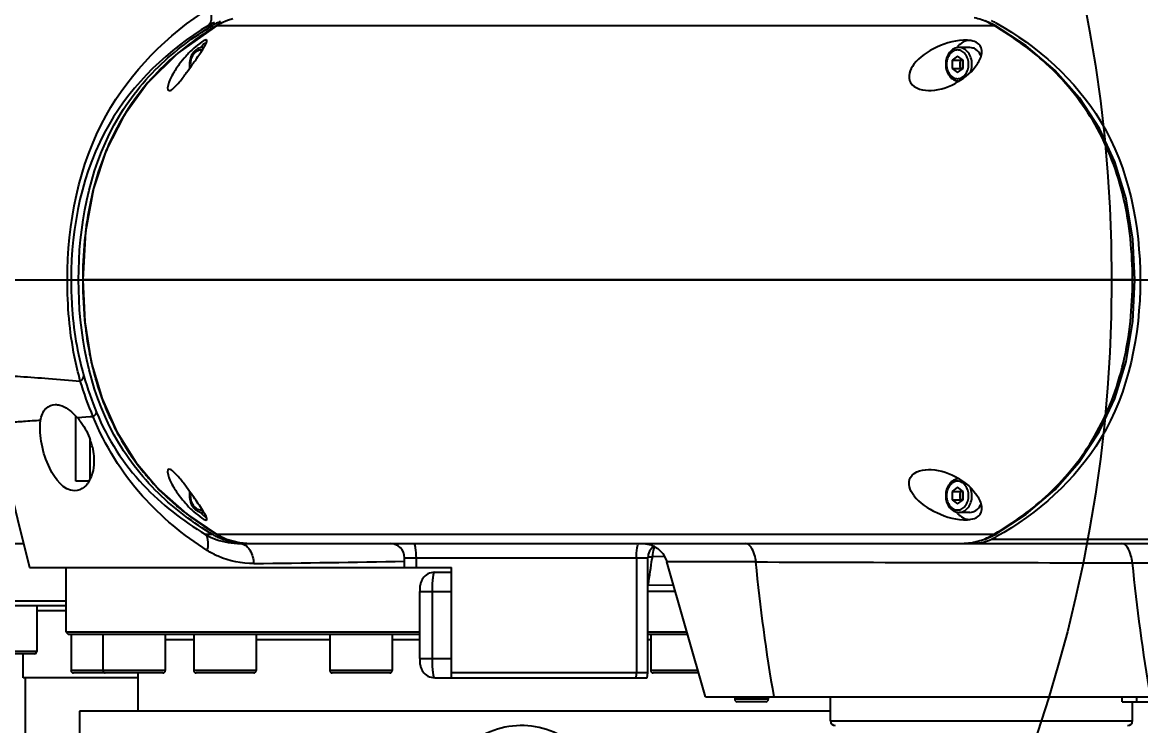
# Model space of a CAD drawing. Header units: millimetres. Extents: x 7426 to 8737, y 124 to 421.
# Drawn here: x 8496.82 to 8504.6, y 207.02 to 211.91 of the extents above; entities that cross this region are included whole.
import ezdxf

# ---------------------------------------------------------------- set-up
doc = ezdxf.new("R2010")
doc.units = ezdxf.units.MM
doc.linetypes.add('CENTER', pattern=[0.6, 0.375, -0.075, 0.075, -0.075])
for name, color, linetype in [('中心线', 7, 'Continuous'), ('外形图', 7, 'Continuous'), ('尺寸标注', 7, 'Continuous')]:
    doc.layers.add(name, color=color, linetype=linetype)
doc.styles.add('微软雅黑', font='msyh.ttc')
doc.dimstyles.new('尺寸标注_1_30比例', dxfattribs={"dimtxt": 2.1, "dimasz": 1.7, "dimexe": 0.5, "dimexo": 0.4, "dimgap": 0.5, "dimtad": 1, "dimdec": 1, "dimlfac": 30, "dimdsep": 46, "dimtxsty": '微软雅黑', "dimcen": 0.09, "dimadec": 0, "dimazin": 0, "dimtp": 0.01, "dimtm": 0.01, "dimtfac": 1, "dimtdec": 1, "dimtofl": 0, "dimtmove": 0, "dimatfit": 3, "dimfxl": 1, "dimtolj": 1, "dimarcsym": 0})

# ---------------------------------------------------------------- blocks, each defined once
blk = doc.blocks.new('*D1305')
at = {"layer": 'Defpoints', "color": 0}
for p in [(8485.0037, 232.4237), (8436.1924, 220.4238), (8494.6243, 210.1207), (8494.6243, 210.1207), (8553.9577, 210.1207)]:
    blk.add_point(p, dxfattribs=at)
at = {"layer": '尺寸标注', "color": 0, "lineweight": -2, "ltscale": 10}
blk.add_arc((8494.6243, 210.1207), 24.2895, 4.01089, 165.98911, dxfattribs=at)
at = {"layer": '尺寸标注', "color": 0}
for points in [[(8470.7803, 216.0602), (8471.3345, 215.9424), (8470.7038, 214.3385)], [(8518.5712, 211.8097), (8519.1375, 211.8295), (8518.9139, 210.1207)]]:
    blk.add_solid(points, dxfattribs=at)
at = {"layer": '尺寸标注', "color": 0, "insert": (8503.4089, 234.4644), "char_height": 2.1, "attachment_point": 5, "rotation": 340.15769, "style": '微软雅黑'}
blk.add_mtext('\\A1;+\\A1;170%%d', dxfattribs=at)
blk = doc.blocks.new('*D1306')
at = {"layer": 'Defpoints', "color": 0}
for p in [(8494.4443, 210.1157), (8494.4443, 210.1157), (8553.7776, 210.1157), (8436.0124, 199.8125), (8484.7488, 187.639)]:
    blk.add_point(p, dxfattribs=at)
at = {"layer": '尺寸标注', "color": 0, "lineweight": -2, "ltscale": 10}
blk.add_arc((8494.4443, 210.1157), 24.4786, 193.9799, 356.0201, dxfattribs=at)
at = {"layer": '尺寸标注', "color": 0}
for points in [[(8519.1471, 208.4068), (8518.5807, 208.4265), (8518.9229, 210.1157)], [(8470.9679, 204.2609), (8470.4136, 204.1432), (8470.3376, 205.865)]]:
    blk.add_solid(points, dxfattribs=at)
at = {"layer": '尺寸标注', "color": 0, "insert": (8501.6257, 188.3835), "char_height": 2.1, "attachment_point": 5, "rotation": 18.28607, "style": '微软雅黑'}
blk.add_mtext('\\A1;-\\A1;170%%d', dxfattribs=at)

msp = doc.modelspace()

# ---------------------------------------------------------------- linework, layer by layer
at = {"layer": '中心线', "linetype": 'CENTER', "ltscale": 50}
msp.add_line((8494.6243, 210.1207), (8553.9577, 210.1207), dxfattribs=at)
at = {"layer": '外形图', "linetype": 'Continuous'}
for p, q in [((8498.1143, 211.8919), (8498.1442, 211.8919)), ((8498.1754, 211.8919), (8498.1724, 211.8901)), ((8498.1754, 211.8919), (8498.1765, 211.8927)), ((8498.1765, 211.8926), (8498.1754, 211.8919)), ((8498.1754, 211.8919), (8498.1765, 211.8919)), ((8498.2028, 211.907), (8498.1765, 211.8927)), ((8498.1765, 211.8919), (8503.5735, 211.8919)), ((8503.5822, 211.8928), (8503.5171, 211.9232)), ((8503.5793, 211.8886), (8503.5735, 211.8919)), ((8498.0822, 211.7373), (8498.075, 211.7373)), ((8503.4101, 211.7373), (8503.3352, 211.7373)), ((8503.3244, 211.6784), (8503.2861, 211.6495)), ((8503.3627, 211.6495), (8503.3244, 211.6784)), ((8503.3523, 211.6574), (8503.3418, 211.6495)), ((8503.2861, 211.6495), (8503.2861, 211.5918)), ((8503.2861, 211.6495), (8503.3418, 211.6495)), ((8503.2861, 211.5918), (8503.3244, 211.5629)), ((8503.2861, 211.5918), (8503.3418, 211.5918)), ((8503.3244, 211.5629), (8503.3627, 211.5918)), ((8503.3418, 211.6495), (8503.3418, 211.5918)), ((8503.3418, 211.5918), (8503.3523, 211.5839)), ((8503.3627, 211.5918), (8503.3627, 211.6495)), ((8497.1324, 210.1207), (8497.2102, 210.1207)), ((8504.5581, 210.1207), (8497.2394, 210.1207)), ((8504.5951, 210.1207), (8504.7214, 210.1207)), ((8497.191, 208.7207), (8497.191, 209.1735)), ((8497.2921, 209.1683), (8497.202, 209.162)), ((8497.3121, 209.1696), (8497.2921, 209.1683)), ((8497.291, 208.7377), (8497.291, 209.0065)), ((8497.2811, 208.7207), (8497.191, 208.7207)), ((8503.3244, 208.6784), (8503.2861, 208.6495)), ((8503.2861, 208.6495), (8503.2861, 208.5918)), ((8503.2861, 208.6495), (8503.3418, 208.6495)), ((8503.3627, 208.6495), (8503.3244, 208.6784)), ((8503.3523, 208.6574), (8503.3418, 208.6495)), ((8503.3418, 208.6495), (8503.3418, 208.5918)), ((8503.3627, 208.5918), (8503.3627, 208.6495)), ((8503.2861, 208.5918), (8503.3244, 208.5629)), ((8503.2861, 208.5918), (8503.3418, 208.5918)), ((8503.3244, 208.5629), (8503.3627, 208.5918)), ((8503.3418, 208.5918), (8503.3523, 208.5839)), ((8498.0822, 208.504), (8498.075, 208.504)), ((8503.4101, 208.504), (8503.3352, 208.504)), ((8498.1443, 208.3494), (8498.093, 208.3494)), ((8498.1755, 208.3494), (8498.1765, 208.3486)), ((8503.5735, 208.3494), (8498.1755, 208.3494)), ((8503.429, 208.2945), (8503.5182, 208.3186)), ((8503.5182, 208.3186), (8503.5821, 208.3485)), ((8506.8743, 208.3155), (8503.5597, 208.3155)), ((8503.5734, 208.3494), (8503.5792, 208.3527)), ((8496.1661, 208.2873), (8496.8274, 208.2873)), ((8498.3267, 208.2943), (8498.4081, 208.2873)), ((8498.3794, 208.2873), (8498.4081, 208.2873)), ((8498.4081, 208.2873), (8503.343, 208.2873)), ((8503.343, 208.2873), (8503.429, 208.2945)), ((8503.343, 208.2873), (8506.8743, 208.2873)), ((8499.4782, 208.1207), (8499.4782, 208.1873)), ((8499.4782, 208.1873), (8501.1706, 208.1873)), ((8499.5599, 208.1207), (8499.5599, 208.1873)), ((8501.0906, 208.1873), (8501.0906, 207.3873)), ((8501.1706, 207.3873), (8501.1706, 208.1873)), ((8501.2011, 208.1959), (8501.1995, 208.1834)), ((8501.2863, 208.1974), (8501.2011, 208.1959)), ((8501.5711, 207.2207), (8501.3018, 208.16)), ((8501.92, 208.1593), (8501.3018, 208.16)), ((8496.8692, 208.1207), (8499.8035, 208.1207)), ((8497.1243, 207.6707), (8497.1243, 208.1207)), ((8499.6874, 208.0873), (8499.8035, 208.0873)), ((8499.8035, 207.3873), (8499.8035, 208.1207)), ((8501.1735, 208.0009), (8501.3502, 207.9987)), ((8499.5834, 207.4873), (8499.5834, 207.954)), ((8499.5834, 207.954), (8499.8035, 207.954)), ((8499.6712, 207.4873), (8499.6712, 207.954)), ((8499.8035, 207.4873), (8499.8035, 207.954)), ((8501.3609, 207.954), (8501.1706, 207.954)), ((8497.1243, 207.8873), (8496.2243, 207.8873)), ((8497.1243, 207.854), (8496.2577, 207.854)), ((8496.9193, 207.854), (8496.9193, 207.5373)), ((8496.9193, 207.8207), (8497.1243, 207.8207)), ((8497.1243, 207.6707), (8497.141, 207.654)), ((8499.5834, 207.6707), (8497.1243, 207.6707)), ((8499.5834, 207.654), (8497.141, 207.654)), ((8497.1577, 207.654), (8497.1577, 207.404)), ((8497.3797, 207.654), (8497.3797, 207.404)), ((8497.813, 207.654), (8497.813, 207.404)), ((8497.813, 207.6207), (8498.0119, 207.6207)), ((8498.0119, 207.654), (8498.0119, 207.404)), ((8498.4453, 207.654), (8498.4453, 207.404)), ((8498.4453, 207.6207), (8498.9582, 207.6207)), ((8498.9582, 207.654), (8498.9582, 207.404)), ((8499.3915, 207.654), (8499.3915, 207.404)), ((8499.3915, 207.6207), (8499.5834, 207.6207)), ((8501.4421, 207.6707), (8501.1706, 207.6707)), ((8501.4469, 207.654), (8501.1706, 207.654)), ((8501.1706, 207.6207), (8501.1905, 207.6207)), ((8501.1905, 207.654), (8501.1905, 207.404)), ((8496.9193, 207.5373), (8496.386, 207.5373)), ((8496.9027, 207.5207), (8496.4027, 207.5207)), ((8496.8243, 207.354), (8496.8243, 207.5207)), ((8499.5834, 207.4873), (8499.8035, 207.4873)), ((8497.813, 207.404), (8497.1577, 207.404)), ((8497.7963, 207.3873), (8497.1743, 207.3873)), ((8497.6243, 207.1207), (8497.6243, 207.3873)), ((8498.4453, 207.404), (8498.0119, 207.404)), ((8498.4286, 207.3873), (8498.0286, 207.3873)), ((8499.3915, 207.404), (8498.9582, 207.404)), ((8499.3748, 207.3873), (8498.9748, 207.3873)), ((8501.1706, 207.3873), (8499.8035, 207.3873)), ((8501.1649, 207.354), (8501.1706, 207.3873)), ((8501.5185, 207.404), (8501.1905, 207.404)), ((8501.5233, 207.3873), (8501.2072, 207.3873)), ((8497.6243, 207.354), (8496.8243, 207.354)), ((8496.841, 206.4873), (8496.841, 207.354)), ((8499.6874, 207.354), (8499.8042, 207.354)), ((8499.8042, 207.354), (8501.1647, 207.354)), ((8501.5711, 207.2207), (8506.002, 207.2207)), ((8501.7743, 207.2207), (8501.7743, 207.204)), ((8502.0077, 207.204), (8501.7743, 207.204)), ((8501.991, 207.1873), (8501.791, 207.1873)), ((8502.0077, 207.2207), (8502.0077, 207.204)), ((8502.441, 207.054), (8502.441, 207.2207)), ((8504.4693, 207.1873), (8504.4693, 207.2207)), ((8504.4693, 207.1873), (8505.5793, 207.1873)), ((8504.541, 207.054), (8504.541, 207.1873)), ((8504.5693, 207.2207), (8504.5693, 207.1873)), ((8502.441, 207.1207), (8497.2166, 207.1207)), ((8502.441, 207.054), (8504.541, 207.054))]:
    msp.add_line(p, q, dxfattribs=at)
for points in [[(8498.1765, 211.8927), (8497.9011, 211.6991), (8497.6869, 211.4873), (8497.525, 211.2635), (8497.4029, 211.0226), (8497.3144, 210.7566), (8497.2586, 210.4557), (8497.2394, 210.1207)], [(8498.2833, 211.9374), (8498.2473, 211.926), (8498.2028, 211.907)], [(8504.5581, 210.1207), (8504.5438, 210.4049), (8504.4974, 210.6847), (8504.4193, 210.9425), (8504.3113, 211.1753), (8504.1719, 211.3881), (8504.0031, 211.5784), (8503.8028, 211.7489), (8503.5822, 211.8928)], [(8497.2394, 210.1207), (8497.2537, 209.8302), (8497.2989, 209.5493), (8497.3737, 209.2936), (8497.476, 209.0639), (8497.608, 208.8536), (8497.7692, 208.664), (8497.9612, 208.494), (8498.1765, 208.3486)], [(8503.5821, 208.3485), (8503.8022, 208.492), (8504.002, 208.6618), (8504.1711, 208.8522), (8504.3105, 209.0646), (8504.4185, 209.2969), (8504.4965, 209.5529), (8504.5433, 209.8325), (8504.5581, 210.1207)], [(8496.6274, 209.1362), (8496.6866, 208.873), (8496.7852, 208.4557), (8496.8692, 208.1207)], [(8498.1765, 208.3486), (8498.2396, 208.3182), (8498.3267, 208.2943)], [(8501.1398, 208.2873), (8501.1936, 208.2784), (8501.2401, 208.2538), (8501.2756, 208.2174), (8501.2979, 208.1735), (8501.3018, 208.16)]]:
    msp.add_lwpolyline(points, dxfattribs=at)
at = {"layer": '外形图'}
msp.add_circle((8494.6063, 210.1207), 9.7901, dxfattribs=at)
msp.add_arc((8494.6243, 210.1207), 59.3333, 190, 44.357129, dxfattribs=at)
at = {"layer": '外形图', "linetype": 'Continuous'}
for centre, radius, start, end in [((8498.333, 211.5076), 0.4422, 113.66982, 119.64221), ((8498.3551, 211.5363), 0.4135, 116.5956, 120.6658), ((8498.3622, 211.5222), 0.4292, 112.68255, 116.59246), ((8498.3867, 211.5375), 0.4126, 115.73262, 120.61517), ((8498.3918, 211.527), 0.4243, 113.98132, 115.74089), ((8502.3816, 209.7309), 2.4911, 60.94638, 61.77715), ((8498.1801, 211.6463), 0.1516, 139.63186, 143.49751), ((8497.4987, 212.0918), 0.6828, 328.41933, 328.64588), ((8498.1553, 211.6744), 0.114, 118.37021, 120.4782), ((8503.4403, 211.6463), 0.1516, 139.63186, 143.49751), ((8503.4102, 211.6887), 0.0986, 92.25086, 100.30393), ((8503.372, 211.6279), 0.1263, 23.31616, 28.12194), ((8498.1277, 211.6206), 0.146, 179.98296, 190.65837), ((8498.1173, 211.6206), 0.1296, 179.98766, 188.93496), ((8503.2291, 211.7769), 0.2795, 326.02172, 327.35196), ((8503.251, 211.7631), 0.2537, 327.31813, 330.80898), ((8503.4408, 211.5955), 0.1524, 216.47184, 219.69963), ((8500.3714, 210.1207), 3.1318, 179.49656, 180.00079), ((8499.7213, 210.0796), 2.48, 186.40187, 188.85099), ((8499.5102, 210.0455), 2.2662, 188.82143, 193.64893), ((8499.3322, 210.0035), 2.0833, 193.68115, 196.69905), ((8499.1987, 209.9629), 1.9437, 196.68348, 201.69347), ((8496.875, 208.8758), 0.4345, 43.33383, 44.64398), ((8496.85, 208.8524), 0.4688, 41.32414, 43.32499), ((8499.1006, 209.9247), 1.8384, 201.71576, 205.03137), ((8499.0375, 209.8951), 1.7687, 205.02673, 210.2255), ((8496.8488, 208.8508), 0.4699, 13.25659, 19.42895), ((8499.0012, 209.8744), 1.727, 210.24116, 213.75762), ((8498.9973, 209.8722), 1.7225, 213.76624, 219.30305), ((8499.0074, 209.8805), 1.7356, 219.30551, 222.69308), ((8497.1165, 208.8185), 0.1935, 328.87872, 330.36878), ((8497.1049, 208.825), 0.2068, 330.39959, 334.64658), ((8499.0588, 209.9291), 1.8063, 222.71934, 228.46844), ((8503.4409, 208.6458), 0.1524, 140.30862, 143.49141), ((8498.1277, 208.6207), 0.146, 169.31945, 180.01713), ((8498.1173, 208.6207), 0.1296, 171.03899, 180.01244), ((8499.1155, 209.9921), 1.8911, 228.45137, 231.33641), ((8503.2289, 208.4642), 0.2799, 32.64066, 33.9793), ((8503.2507, 208.4781), 0.254, 29.24225, 32.67331), ((8503.3719, 208.6135), 0.1265, 331.88008, 336.866), ((8498.1801, 208.595), 0.1516, 216.46612, 220.32807), ((8497.4867, 208.1425), 0.6967, 31.44299, 31.56722), ((8498.1555, 208.5673), 0.1144, 238.96767, 241.63393), ((8503.4403, 208.595), 0.1516, 216.46612, 220.32807), ((8503.4102, 208.5528), 0.0988, 259.1027, 269.22336), ((8498.3552, 208.7052), 0.4136, 239.33961, 243.36655), ((8498.3236, 208.7603), 0.4713, 249.97884, 250.69267), ((8498.3605, 208.7158), 0.4255, 243.35915, 245.4598), ((8498.3813, 208.6947), 0.402, 239.19331, 239.37879), ((8502.3814, 210.5108), 2.4915, 298.22206, 299.05254), ((8498.4071, 208.7594), 0.472, 259.7004, 261.39669), ((8498.3793, 208.7832), 0.4958, 265.02223, 270.00462), ((8498.4082, 208.7669), 0.4795, 261.41023, 266.57676), ((8498.4091, 208.7823), 0.4949, 266.57439, 269.88097), ((8499.3782, 208.1873), 0.1, 0, 90), ((8501.2706, 208.1873), 0.1, 125.12179, 180), ((8501.3058, 208.2344), 0.0968, 158.42838, 159.64278), ((8503.3432, 208.7587), 0.4714, 269.98487, 280.37686), ((8503.3446, 208.749), 0.4615, 280.41312, 282.00147), ((8497.0462, 340.7673), 132.6257, 270.597956, 271.050871), ((8494.409, 209.0587), 6.8466, 351.11215, 352.65498), ((8513.4084, 209.2326), 11.5384, 185.3374, 190.04188), ((8504.8561, 976.1372), 767.9835, 269.7809508, 269.9764102), ((8504.4994, 310.5495), 102.3958, 270.022684, 270.773612), ((8516.2314, 209.26), 11.7437, 185.40581, 190.00055), ((8496.9027, 207.5373), 0.0167, 270, 0), ((8497.1743, 207.404), 0.0167, 180, 270), ((8497.3963, 207.404), 0.0167, 180, 270), ((8497.7963, 207.404), 0.0167, 270, 0), ((8498.0286, 207.404), 0.0167, 180, 270), ((8498.4286, 207.404), 0.0167, 270, 0), ((8498.9748, 207.404), 0.0167, 180, 270), ((8499.3748, 207.404), 0.0167, 270, 0), ((8500.6176, 207.3869), 0.473, 356.0151, 0.05638), ((8501.2072, 207.404), 0.0167, 180, 270), ((8501.791, 207.204), 0.0167, 180, 270), ((8501.991, 207.204), 0.0167, 270, 0), ((8508.8832, 207.0996), 11.6667, 179.89636, 195.23505), ((8502.4743, 207.054), 0.0333, 180, 269.99684), ((8504.5077, 207.054), 0.0333, 270.00321, 0)]:
    msp.add_arc(centre, radius, start, end, dxfattribs=at)
for points, knots in [([(8497.1324, 210.1207), (8497.1324, 210.5128), (8497.279, 211.2787), (8497.8297, 211.8284), (8498.1224, 212.0125)], [0, 0, 0, 0, 0.5314, 1, 1, 1, 1]), ([(8498.1224, 212.0125), (8498.1264, 212.0005), (8498.1367, 211.9618), (8498.1347, 211.9118), (8498.1143, 211.8919)], [0, 0, 0, 0, 0.308862, 1, 1, 1, 1]), ([(8498.1143, 211.8919), (8497.836, 211.7233), (8497.302, 211.2179), (8497.1585, 210.4921), (8497.1585, 210.1207)], [0, 0, 0, 0, 0.466997, 1, 1, 1, 1]), ([(8497.2102, 210.1207), (8497.2102, 210.4897), (8497.3126, 211.0515), (8497.7423, 211.6129), (8498.0081, 211.8111), (8498.1442, 211.8919)], [0, 0, 0, 0, 0.529561, 0.772769, 1, 1, 1, 1]), ([(8498.1724, 211.8901), (8498.0388, 211.8108), (8497.7772, 211.6164), (8497.4651, 211.2131), (8497.2776, 210.7044), (8497.2414, 210.3356), (8497.2397, 210.1482)], [0, 0, 0, 0, 0.225189, 0.467511, 0.728395, 1, 1, 1, 1]), ([(8503.5735, 211.8919), (8503.563, 211.8983), (8503.521, 211.921), (8503.4752, 211.9364), (8503.4406, 211.9438)], [0, 0, 0, 0, 0.258529, 1, 1, 1, 1]), ([(8503.5822, 211.8928), (8503.5809, 211.8935), (8503.5777, 211.894), (8503.5749, 211.8927), (8503.5735, 211.8919)], [0, 0, 0, 0, 0.481651, 1, 1, 1, 1]), ([(8503.5913, 211.9085), (8503.8823, 211.7468), (8504.4478, 211.2457), (8504.5951, 210.5), (8504.5951, 210.1207)], [0, 0, 0, 0, 0.467393, 1, 1, 1, 1]), ([(8504.5412, 210.1207), (8504.5412, 210.3117), (8504.506, 210.6877), (8504.3111, 211.2049), (8503.9872, 211.6126), (8503.7172, 211.8084), (8503.5793, 211.8886)], [0, 0, 0, 0, 0.271281, 0.531245, 0.773355, 1, 1, 1, 1]), ([(8498.0982, 211.7903), (8498.0873, 211.7909), (8498.0559, 211.7686), (8498.0091, 211.7327), (8497.9566, 211.6786), (8497.9248, 211.6398), (8497.9105, 211.6207)], [0, 0, 0, 0, 0.128618, 0.410375, 0.719756, 1, 1, 1, 1]), ([(8498.075, 211.7373), (8498.0624, 211.7373), (8498.0363, 211.7305), (8498.0055, 211.7031), (8497.9861, 211.6647), (8497.9817, 211.6355), (8497.9817, 211.6207)], [0, 0, 0, 0, 0.229378, 0.470602, 0.72912, 1, 1, 1, 1]), ([(8498.0818, 211.7365), (8498.0859, 211.7432), (8498.0933, 211.7553), (8498.1, 211.7712), (8498.1062, 211.7837), (8498.1007, 211.7902), (8498.0982, 211.7903)], [0, 0, 0, 0, 0.385109, 0.683161, 0.879196, 1, 1, 1, 1]), ([(8503.3927, 211.7884), (8503.3198, 211.7924), (8503.1815, 211.7513), (8503.0603, 211.6733), (8503.0202, 211.6207)], [0, 0, 0, 0, 0.52455, 1, 1, 1, 1]), ([(8503.3352, 211.7373), (8503.3226, 211.7373), (8503.2964, 211.7305), (8503.2657, 211.7031), (8503.2463, 211.6647), (8503.2419, 211.6355), (8503.2419, 211.6207)], [0, 0, 0, 0, 0.229378, 0.470602, 0.72912, 1, 1, 1, 1]), ([(8503.3925, 211.7857), (8503.3732, 211.7822), (8503.348, 211.769), (8503.3293, 211.7499), (8503.3247, 211.7445)], [0, 0, 0, 0, 0.734269, 1, 1, 1, 1]), ([(8503.4245, 211.6207), (8503.4245, 211.6357), (8503.4202, 211.6652), (8503.4013, 211.7035), (8503.3761, 211.7265), (8503.3529, 211.7358), (8503.341, 211.7373), (8503.3352, 211.7373)], [0, 0, 0, 0, 0.279178, 0.542023, 0.77986, 0.891331, 1, 1, 1, 1]), ([(8503.489, 211.6777), (8503.496, 211.7017), (8503.4932, 211.7707), (8503.4244, 211.7867), (8503.3927, 211.7884)], [0, 0, 0, 0, 0.440537, 1, 1, 1, 1]), ([(8503.4834, 211.6875), (8503.4758, 211.7018), (8503.4599, 211.721), (8503.432, 211.735), (8503.4173, 211.7373), (8503.4101, 211.7373)], [0, 0, 0, 0, 0.525691, 0.767226, 1, 1, 1, 1]), ([(8498.0713, 211.7202), (8498.066, 211.7209), (8498.0552, 211.7207), (8498.0337, 211.7143), (8498.0098, 211.695), (8497.9918, 211.6609), (8497.9877, 211.6343), (8497.9877, 211.6207)], [0, 0, 0, 0, 0.109184, 0.220181, 0.456206, 0.718997, 1, 1, 1, 1]), ([(8498.0037, 211.6207), (8498.0116, 211.6318), (8498.0378, 211.6693), (8498.0636, 211.707), (8498.0804, 211.7342)], [0, 0, 0, 0, 0.299624, 1, 1, 1, 1]), ([(8503.401, 211.6207), (8503.401, 211.6336), (8503.3973, 211.6588), (8503.3811, 211.6917), (8503.3559, 211.7148), (8503.3244, 211.7235), (8503.293, 211.7148), (8503.2678, 211.6917), (8503.2515, 211.6588), (8503.2478, 211.6336), (8503.2478, 211.6207)], [0, 0, 0, 0, 0.139827, 0.271474, 0.390596, 0.5, 0.609404, 0.728526, 0.860173, 1, 1, 1, 1]), ([(8497.9105, 211.6207), (8497.8943, 211.5988), (8497.8663, 211.5538), (8497.84, 211.5084), (8497.8215, 211.436), (8497.8407, 211.437)], [0, 0, 0, 0, 0.403038, 0.716556, 1, 1, 1, 1]), ([(8497.8407, 211.437), (8497.8509, 211.4376), (8497.878, 211.4599), (8497.9162, 211.502), (8497.9605, 211.5603), (8497.99, 211.6012), (8498.0037, 211.6207)], [0, 0, 0, 0, 0.124049, 0.387758, 0.71152, 1, 1, 1, 1]), ([(8503.0202, 211.6207), (8503.0064, 211.6025), (8502.9822, 211.563), (8502.9923, 211.4554), (8503.0902, 211.4365), (8503.1415, 211.4392)], [0, 0, 0, 0, 0.236808, 0.466662, 1, 1, 1, 1]), ([(8503.1415, 211.4392), (8503.2071, 211.4428), (8503.3296, 211.4873), (8503.4277, 211.5713), (8503.4609, 211.6207)], [0, 0, 0, 0, 0.524636, 1, 1, 1, 1]), ([(8503.2419, 211.6207), (8503.2419, 211.606), (8503.2461, 211.5772), (8503.2651, 211.5392), (8503.295, 211.5118), (8503.3206, 211.5044), (8503.333, 211.504)], [0, 0, 0, 0, 0.270573, 0.529098, 0.770581, 1, 1, 1, 1]), ([(8503.2478, 211.6207), (8503.2478, 211.6078), (8503.2515, 211.5825), (8503.2678, 211.5496), (8503.293, 211.5265), (8503.3244, 211.5179), (8503.3559, 211.5265), (8503.3811, 211.5496), (8503.3973, 211.5825), (8503.401, 211.6078), (8503.401, 211.6207)], [0, 0, 0, 0, 0.139827, 0.271474, 0.390596, 0.5, 0.609404, 0.728526, 0.860173, 1, 1, 1, 1]), ([(8503.3418, 211.6207), (8503.3418, 211.624), (8503.3428, 211.6366), (8503.3477, 211.6492), (8503.3535, 211.6566)], [0, 0, 0, 0, 0.261678, 1, 1, 1, 1]), ([(8503.3535, 211.5848), (8503.3516, 211.5872), (8503.3447, 211.5979), (8503.3418, 211.611), (8503.3418, 211.6207)], [0, 0, 0, 0, 0.238482, 1, 1, 1, 1]), ([(8503.4137, 211.565), (8503.4155, 211.5693), (8503.4218, 211.5872), (8503.4245, 211.6063), (8503.4245, 211.6207)], [0, 0, 0, 0, 0.245191, 1, 1, 1, 1]), ([(8497.2225, 209.4179), (8497.2069, 209.4735), (8497.1523, 209.7039), (8497.1324, 209.9419), (8497.1324, 210.1207)], [0, 0, 0, 0, 0.244308, 1, 1, 1, 1]), ([(8497.1585, 210.1207), (8497.1585, 210.0624), (8497.165, 209.8369), (8497.2007, 209.6116), (8497.2474, 209.4509)], [0, 0, 0, 0, 0.258309, 1, 1, 1, 1]), ([(8498.1443, 208.3494), (8498.0081, 208.4302), (8497.7423, 208.6284), (8497.3126, 209.1899), (8497.2102, 209.7516), (8497.2102, 210.1207)], [0, 0, 0, 0, 0.227246, 0.470465, 1, 1, 1, 1]), ([(8503.5792, 208.3527), (8503.7156, 208.432), (8503.9838, 208.626), (8504.3084, 209.0315), (8504.5055, 209.5499), (8504.5412, 209.9284), (8504.5412, 210.1207)], [0, 0, 0, 0, 0.224102, 0.465466, 0.726897, 1, 1, 1, 1]), ([(8504.5951, 210.1207), (8504.5951, 209.7413), (8504.4478, 208.9956), (8503.8823, 208.4945), (8503.5913, 208.3328)], [0, 0, 0, 0, 0.532609, 1, 1, 1, 1]), ([(8496.5887, 209.4447), (8496.5886, 209.4515), (8496.6213, 209.4559), (8496.6584, 209.4566), (8496.7285, 209.4543), (8496.8422, 209.4474), (8497.0099, 209.4344), (8497.1485, 209.4234), (8497.2225, 209.4179)], [0, 0, 0, 0, 0.03178, 0.1062, 0.213257, 0.34406, 0.650779, 1, 1, 1, 1]), ([(8497.2225, 209.4179), (8497.2259, 209.4206), (8497.2363, 209.4296), (8497.2461, 209.4414), (8497.2474, 209.4509)], [0, 0, 0, 0, 0.316968, 1, 1, 1, 1]), ([(8496.9465, 209.144), (8496.9513, 209.174), (8496.9697, 209.2299), (8497.0252, 209.254), (8497.0484, 209.254)], [0, 0, 0, 0, 0.567428, 1, 1, 1, 1]), ([(8497.0484, 209.254), (8497.0594, 209.254), (8497.1116, 209.2452), (8497.1552, 209.2105), (8497.1841, 209.1812)], [0, 0, 0, 0, 0.21127, 1, 1, 1, 1]), ([(8497.3121, 209.1696), (8497.3153, 209.1722), (8497.3243, 209.1801), (8497.3341, 209.1897), (8497.3355, 209.1977)], [0, 0, 0, 0, 0.335113, 1, 1, 1, 1]), ([(8498.1051, 208.2394), (8497.9397, 208.3444), (8497.6167, 208.6102), (8497.3928, 208.9687), (8497.3121, 209.1696)], [0, 0, 0, 0, 0.475053, 1, 1, 1, 1]), ([(8497.3355, 209.1977), (8497.4114, 209.0132), (8497.6274, 208.6832), (8497.9353, 208.4453), (8498.093, 208.3494)], [0, 0, 0, 0, 0.519453, 1, 1, 1, 1]), ([(8496.9465, 209.144), (8496.9068, 209.1412), (8496.8336, 209.1359), (8496.7386, 209.1303), (8496.6718, 209.1278), (8496.6412, 209.1304), (8496.6282, 209.133), (8496.6274, 209.1362)], [0, 0, 0, 0, 0.371965, 0.682938, 0.903323, 0.969446, 1, 1, 1, 1]), ([(8497.1831, 208.654), (8497.1054, 208.654), (8497.0039, 208.797), (8496.9502, 208.9708), (8496.9378, 209.0893), (8496.9465, 209.144)], [0, 0, 0, 0, 0.404758, 0.711304, 1, 1, 1, 1]), ([(8497.2021, 209.1619), (8497.2112, 209.1516), (8497.2485, 209.1047), (8497.2767, 209.0505), (8497.292, 209.0071)], [0, 0, 0, 0, 0.230916, 1, 1, 1, 1]), ([(8497.3062, 208.9585), (8497.311, 208.9383), (8497.3231, 208.8645), (8497.3149, 208.7853), (8497.2918, 208.7364)], [0, 0, 0, 0, 0.278212, 1, 1, 1, 1]), ([(8497.8407, 208.8043), (8497.8215, 208.8053), (8497.84, 208.7329), (8497.8663, 208.6875), (8497.8943, 208.6426), (8497.9106, 208.6207)], [0, 0, 0, 0, 0.283433, 0.596955, 1, 1, 1, 1]), ([(8498.0038, 208.6207), (8497.99, 208.6401), (8497.9606, 208.681), (8497.9162, 208.7393), (8497.878, 208.7814), (8497.8509, 208.8037), (8497.8407, 208.8043)], [0, 0, 0, 0, 0.28845, 0.612187, 0.875918, 1, 1, 1, 1]), ([(8503.0202, 208.6207), (8503.0064, 208.6388), (8502.9822, 208.6783), (8502.9923, 208.786), (8503.0902, 208.8049), (8503.1415, 208.8021)], [0, 0, 0, 0, 0.236824, 0.466688, 1, 1, 1, 1]), ([(8503.1415, 208.8021), (8503.2071, 208.7985), (8503.3296, 208.754), (8503.4277, 208.67), (8503.461, 208.6207)], [0, 0, 0, 0, 0.524619, 1, 1, 1, 1]), ([(8503.333, 208.7373), (8503.3206, 208.7369), (8503.295, 208.7295), (8503.2651, 208.7021), (8503.2461, 208.6641), (8503.2419, 208.6353), (8503.2419, 208.6207)], [0, 0, 0, 0, 0.229419, 0.470906, 0.729433, 1, 1, 1, 1]), ([(8503.401, 208.6207), (8503.401, 208.6336), (8503.3973, 208.6588), (8503.3811, 208.6917), (8503.3559, 208.7148), (8503.3244, 208.7235), (8503.293, 208.7148), (8503.2678, 208.6917), (8503.2515, 208.6588), (8503.2478, 208.6336), (8503.2478, 208.6207)], [0, 0, 0, 0, 0.139827, 0.271474, 0.390596, 0.5, 0.609404, 0.728526, 0.860173, 1, 1, 1, 1]), ([(8497.2692, 208.6998), (8497.2634, 208.6925), (8497.2408, 208.6683), (8497.2069, 208.654), (8497.1831, 208.654)], [0, 0, 0, 0, 0.281782, 1, 1, 1, 1]), ([(8503.3418, 208.6207), (8503.3418, 208.624), (8503.3428, 208.6366), (8503.3477, 208.6492), (8503.3535, 208.6566)], [0, 0, 0, 0, 0.261678, 1, 1, 1, 1]), ([(8503.4245, 208.6207), (8503.4245, 208.6255), (8503.4236, 208.6445), (8503.4191, 208.6634), (8503.4136, 208.6765)], [0, 0, 0, 0, 0.254562, 1, 1, 1, 1]), ([(8497.9106, 208.6207), (8497.9248, 208.6015), (8497.9567, 208.5627), (8498.0091, 208.5086), (8498.056, 208.4727), (8498.0873, 208.4504), (8498.0982, 208.451)], [0, 0, 0, 0, 0.280265, 0.589741, 0.87144, 1, 1, 1, 1]), ([(8497.9817, 208.6207), (8497.9817, 208.6058), (8497.9861, 208.5766), (8498.0055, 208.5382), (8498.0363, 208.5109), (8498.0624, 208.504), (8498.075, 208.504)], [0, 0, 0, 0, 0.270881, 0.529399, 0.770622, 1, 1, 1, 1]), ([(8497.9877, 208.6207), (8497.9877, 208.607), (8497.9918, 208.5804), (8498.0098, 208.5463), (8498.0338, 208.527), (8498.0552, 208.5206), (8498.0661, 208.5205), (8498.0713, 208.5211)], [0, 0, 0, 0, 0.281018, 0.543807, 0.779816, 0.890809, 1, 1, 1, 1]), ([(8498.0803, 208.5072), (8498.0755, 208.5151), (8498.0509, 208.5535), (8498.0248, 208.5909), (8498.0038, 208.6207)], [0, 0, 0, 0, 0.202112, 1, 1, 1, 1]), ([(8503.0202, 208.6207), (8503.0603, 208.5681), (8503.1815, 208.4901), (8503.3198, 208.4489), (8503.3927, 208.4529)], [0, 0, 0, 0, 0.475434, 1, 1, 1, 1]), ([(8503.2419, 208.6207), (8503.2419, 208.6058), (8503.2463, 208.5766), (8503.2657, 208.5382), (8503.2964, 208.5109), (8503.3226, 208.504), (8503.3352, 208.504)], [0, 0, 0, 0, 0.270881, 0.529399, 0.770622, 1, 1, 1, 1]), ([(8503.2478, 208.6207), (8503.2478, 208.6078), (8503.2515, 208.5825), (8503.2678, 208.5496), (8503.293, 208.5265), (8503.3244, 208.5179), (8503.3559, 208.5265), (8503.3811, 208.5496), (8503.3973, 208.5825), (8503.401, 208.6078), (8503.401, 208.6207)], [0, 0, 0, 0, 0.139827, 0.271474, 0.390596, 0.5, 0.609404, 0.728526, 0.860173, 1, 1, 1, 1]), ([(8503.3352, 208.504), (8503.341, 208.504), (8503.3529, 208.5055), (8503.3761, 208.5148), (8503.4013, 208.5378), (8503.4202, 208.5762), (8503.4245, 208.6056), (8503.4245, 208.6207)], [0, 0, 0, 0, 0.108669, 0.22014, 0.457977, 0.720822, 1, 1, 1, 1]), ([(8503.3535, 208.5848), (8503.3516, 208.5872), (8503.3447, 208.5979), (8503.3418, 208.611), (8503.3418, 208.6207)], [0, 0, 0, 0, 0.238482, 1, 1, 1, 1]), ([(8503.3927, 208.4529), (8503.4244, 208.4546), (8503.4934, 208.4708), (8503.496, 208.5399), (8503.4889, 208.564)], [0, 0, 0, 0, 0.559324, 1, 1, 1, 1]), ([(8503.4101, 208.504), (8503.4173, 208.504), (8503.432, 208.5064), (8503.4599, 208.5203), (8503.4758, 208.5396), (8503.4834, 208.5539)], [0, 0, 0, 0, 0.232774, 0.474309, 1, 1, 1, 1]), ([(8498.0982, 208.451), (8498.1007, 208.4512), (8498.1063, 208.4578), (8498.0999, 208.4705), (8498.0929, 208.4868), (8498.0853, 208.4991), (8498.0811, 208.5059)], [0, 0, 0, 0, 0.119724, 0.316186, 0.614628, 1, 1, 1, 1]), ([(8503.3247, 208.4969), (8503.3292, 208.4915), (8503.3477, 208.4726), (8503.3725, 208.4595), (8503.3915, 208.4558)], [0, 0, 0, 0, 0.265552, 1, 1, 1, 1]), ([(8498.1051, 208.2394), (8498.1083, 208.2505), (8498.116, 208.2864), (8498.1118, 208.3313), (8498.093, 208.3494)], [0, 0, 0, 0, 0.306751, 1, 1, 1, 1]), ([(8498.1766, 208.3488), (8498.1881, 208.3419), (8498.2343, 208.3176), (8498.2847, 208.3019), (8498.3228, 208.295)], [0, 0, 0, 0, 0.258063, 1, 1, 1, 1]), ([(8503.4406, 208.2975), (8503.4753, 208.3049), (8503.521, 208.3203), (8503.563, 208.3431), (8503.5735, 208.3494)], [0, 0, 0, 0, 0.742923, 1, 1, 1, 1]), ([(8503.5821, 208.3485), (8503.5809, 208.3478), (8503.5776, 208.3474), (8503.5748, 208.3486), (8503.5735, 208.3494)], [0, 0, 0, 0, 0.481651, 1, 1, 1, 1]), ([(8498.4303, 208.1489), (8498.3461, 208.148), (8498.2302, 208.1705), (8498.1298, 208.2237), (8498.1051, 208.2394)], [0, 0, 0, 0, 0.742667, 1, 1, 1, 1]), ([(8498.336, 208.2873), (8498.3494, 208.2873), (8498.3684, 208.2795), (8498.3821, 208.2666), (8498.3858, 208.2626)], [0, 0, 0, 0, 0.709964, 1, 1, 1, 1]), ([(8498.3858, 208.2626), (8498.3921, 208.2558), (8498.416, 208.222), (8498.4265, 208.1805), (8498.4296, 208.1488)], [0, 0, 0, 0, 0.225592, 1, 1, 1, 1]), ([(8499.5599, 208.1873), (8499.5599, 208.211), (8499.5577, 208.2439), (8499.5514, 208.2748), (8499.5451, 208.2873), (8499.5417, 208.2873)], [0, 0, 0, 0, 0.683641, 0.900325, 1, 1, 1, 1]), ([(8501.0906, 208.1873), (8501.0906, 208.211), (8501.0942, 208.2369), (8501.0997, 208.2873), (8501.1106, 208.2873)], [0, 0, 0, 0, 0.685676, 1, 1, 1, 1]), ([(8501.215, 208.2681), (8501.2133, 208.2636), (8501.2063, 208.24), (8501.203, 208.2156), (8501.2011, 208.1959)], [0, 0, 0, 0, 0.19443, 1, 1, 1, 1]), ([(8501.9226, 208.1593), (8501.9207, 208.176), (8501.9127, 208.2231), (8501.8804, 208.2873), (8501.8461, 208.2873)], [0, 0, 0, 0, 0.329932, 1, 1, 1, 1]), ([(8504.54, 208.1537), (8504.5383, 208.1711), (8504.5309, 208.2196), (8504.4987, 208.2873), (8504.4633, 208.2873)], [0, 0, 0, 0, 0.330027, 1, 1, 1, 1]), ([(8499.6874, 208.0873), (8499.6713, 208.0873), (8499.6384, 208.0792), (8499.6072, 208.0511), (8499.5923, 208.0227), (8499.5863, 208.0003), (8499.5838, 207.9774), (8499.5834, 207.962), (8499.5834, 207.954)], [0, 0, 0, 0, 0.255196, 0.509846, 0.636555, 0.75726, 0.873952, 1, 1, 1, 1]), ([(8499.6712, 207.954), (8499.6712, 207.971), (8499.6719, 208.0025), (8499.6746, 208.0395), (8499.6779, 208.0635), (8499.6807, 208.0759), (8499.683, 208.0834), (8499.6861, 208.0873), (8499.6874, 208.0873)], [0, 0, 0, 0, 0.375031, 0.693929, 0.817106, 0.909967, 0.97005, 1, 1, 1, 1]), ([(8499.5834, 207.4873), (8499.5834, 207.4793), (8499.5838, 207.464), (8499.5863, 207.441), (8499.5923, 207.4186), (8499.6072, 207.3902), (8499.6384, 207.3621), (8499.6713, 207.354), (8499.6874, 207.354)], [0, 0, 0, 0, 0.126078, 0.242788, 0.36351, 0.490219, 0.744812, 1, 1, 1, 1]), ([(8499.6874, 207.354), (8499.6861, 207.354), (8499.683, 207.3579), (8499.6807, 207.3654), (8499.6779, 207.3778), (8499.6746, 207.4018), (8499.6719, 207.4389), (8499.6712, 207.4703), (8499.6712, 207.4873)], [0, 0, 0, 0, 0.02995, 0.090033, 0.182894, 0.306071, 0.624969, 1, 1, 1, 1]), ([(8500.872, 206.4264), (8500.872, 206.5655), (8500.7696, 206.8537), (8500.3688, 207.0721), (8499.9259, 206.9592), (8499.7587, 206.7026), (8499.7266, 206.5678)], [0, 0, 0, 0, 0.250246, 0.500318, 0.750633, 1, 1, 1, 1])]:
    msp.add_open_spline(points, degree=3, knots=knots, dxfattribs=at)
for points in [[(8498.0975, 211.7726), (8498.0851, 211.7653), (8498.0739, 211.7555), (8498.0646, 211.7445)], [(8503.4725, 211.6393), (8503.4792, 211.6515), (8503.4851, 211.6644), (8503.489, 211.6777)], [(8497.2396, 210.1207), (8497.2396, 210.0146), (8497.245, 209.9084), (8497.2568, 209.8031)], [(8497.3121, 209.1696), (8497.2777, 209.2506), (8497.248, 209.3337), (8497.2225, 209.4179)], [(8497.2474, 209.4509), (8497.2724, 209.3651), (8497.3015, 209.2803), (8497.3355, 209.1977)], [(8497.2821, 208.7185), (8497.2782, 208.712), (8497.2739, 208.7057), (8497.2692, 208.6998)], [(8503.4889, 208.564), (8503.4849, 208.5773), (8503.4791, 208.59), (8503.4724, 208.6022)], [(8497.934, 208.5156), (8498.0103, 208.4545), (8498.0914, 208.3992), (8498.1755, 208.3494)], [(8498.0645, 208.4969), (8498.0736, 208.4861), (8498.0845, 208.4766), (8498.0965, 208.4693)], [(8498.093, 208.3494), (8498.1151, 208.3368), (8498.1384, 208.3261), (8498.1623, 208.3174)], [(8498.1678, 208.3154), (8498.2215, 208.2966), (8498.2792, 208.2873), (8498.3361, 208.2873)], [(8498.3363, 208.2892), (8498.284, 208.2938), (8498.2316, 208.3069), (8498.1838, 208.3287)], [(8503.5596, 208.3155), (8503.5245, 208.2967), (8503.4834, 208.2873), (8503.4437, 208.2873)], [(8501.1701, 208.1941), (8501.1804, 208.1956), (8501.1908, 208.1961), (8501.2011, 208.1959)], [(8499.8042, 207.354), (8499.8037, 207.3648), (8499.8033, 207.3756), (8499.8038, 207.3864)]]:
    msp.add_open_spline(points, degree=3, dxfattribs=at)

# ---------------------------------------------------------------- dimensions: what is measured, and where the dimension line sits
at = {"layer": '尺寸标注', "ltscale": 10}
for base, line1, line2, text, picture, middle in [((8485.0037, 232.4237), ((8494.6243, 210.1207), (8553.9577, 210.1207)), ((8494.6243, 210.1207), (8436.1924, 220.4238)), '\\A1;+<>', '*D1305', (8502.869, 232.9681)), ((8484.7488, 187.639), ((8494.4443, 210.1157), (8553.7776, 210.1157)), ((8494.4443, 210.1157), (8436.0124, 199.8125)), '\\A1;-<>', '*D1306', (8502.1248, 186.8732))]:
    dim = msp.add_angular_dim_2l(base=base, line1=line1, line2=line2, text=text, dimstyle='尺寸标注_1_30比例', dxfattribs=at)
    dim.commit()
    dim.dimension.update_dxf_attribs({"geometry": picture, "text_midpoint": middle, "dimtype": 162})

doc.saveas('drawing.dxf')
